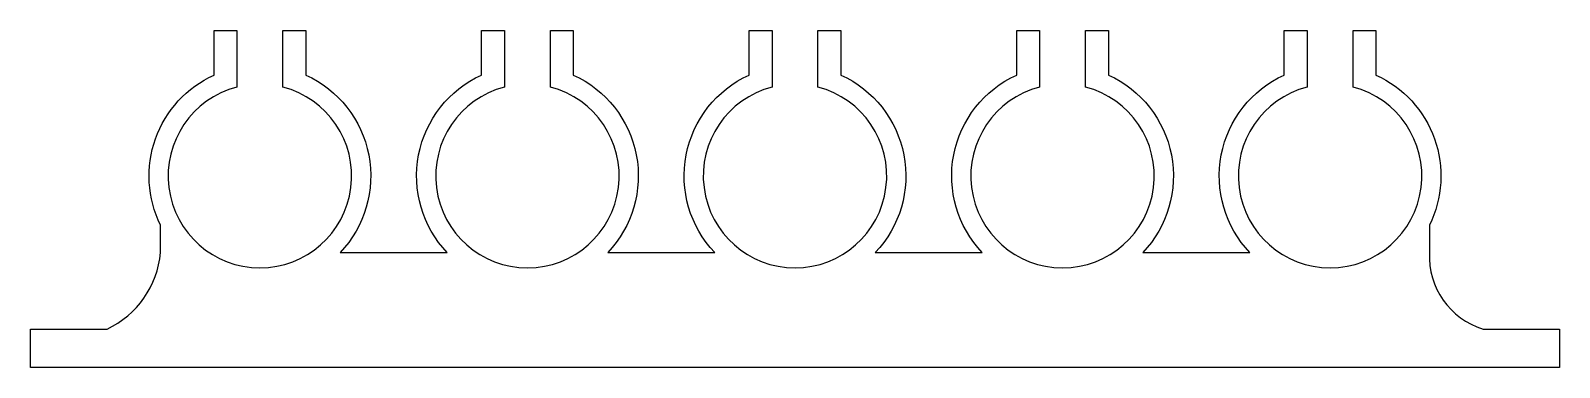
# Model space of a CAD drawing. Header units: millimetres. Extents: x -100 to 100, y -25 to 19.
import ezdxf

# ---------------------------------------------------------------- set-up
doc = ezdxf.new("R2010")
doc.units = ezdxf.units.MM
doc.layers.get('0').update_dxf_attribs({"linetype": 'CONTINUOUS'})

msp = doc.modelspace()

# ---------------------------------------------------------------- linework, layer by layer
msp.add_lwpolyline([(3, 11.62), (3, 19), (6, 19), (6, 13.2, -0.515915), (10.5, -10), (24.5, -10, -0.515915), (29, 13.2), (29, 19), (32, 19), (32, 11.62, 7.872983), (38, 11.62), (38, 19), (41, 19), (41, 13.2, -0.515915), (45.5, -10), (59.5, -10, -0.515915), (64, 13.2), (64, 19), (67, 19), (67, 11.62, 7.872983), (73, 11.62), (73, 19), (76, 19), (76, 13.2, -0.423693), (83, -6.42), (83, -10, 0.343808), (90.01, -20), (100, -20), (100, -25), (-100, -25), (-100, -20), (-90, -20, 0.267309), (-83, -10), (-83, -6.42, -0.423693), (-76, 13.2), (-76, 19), (-73, 19), (-73, 11.62, 7.872983), (-67, 11.62), (-67, 19), (-64, 19), (-64, 13.2, -0.515915), (-59.5, -10), (-45.5, -10, -0.515915), (-41, 13.2), (-41, 19), (-38, 19), (-38, 11.62, 7.872983), (-32, 11.62), (-32, 19), (-29, 19), (-29, 13.2, -0.515915), (-24.5, -10), (-10.5, -10, -0.515915), (-6, 13.2), (-6, 19), (-3, 19), (-3, 11.62, 7.872983)], format="xyb", close=True)

doc.saveas('drawing.dxf')
